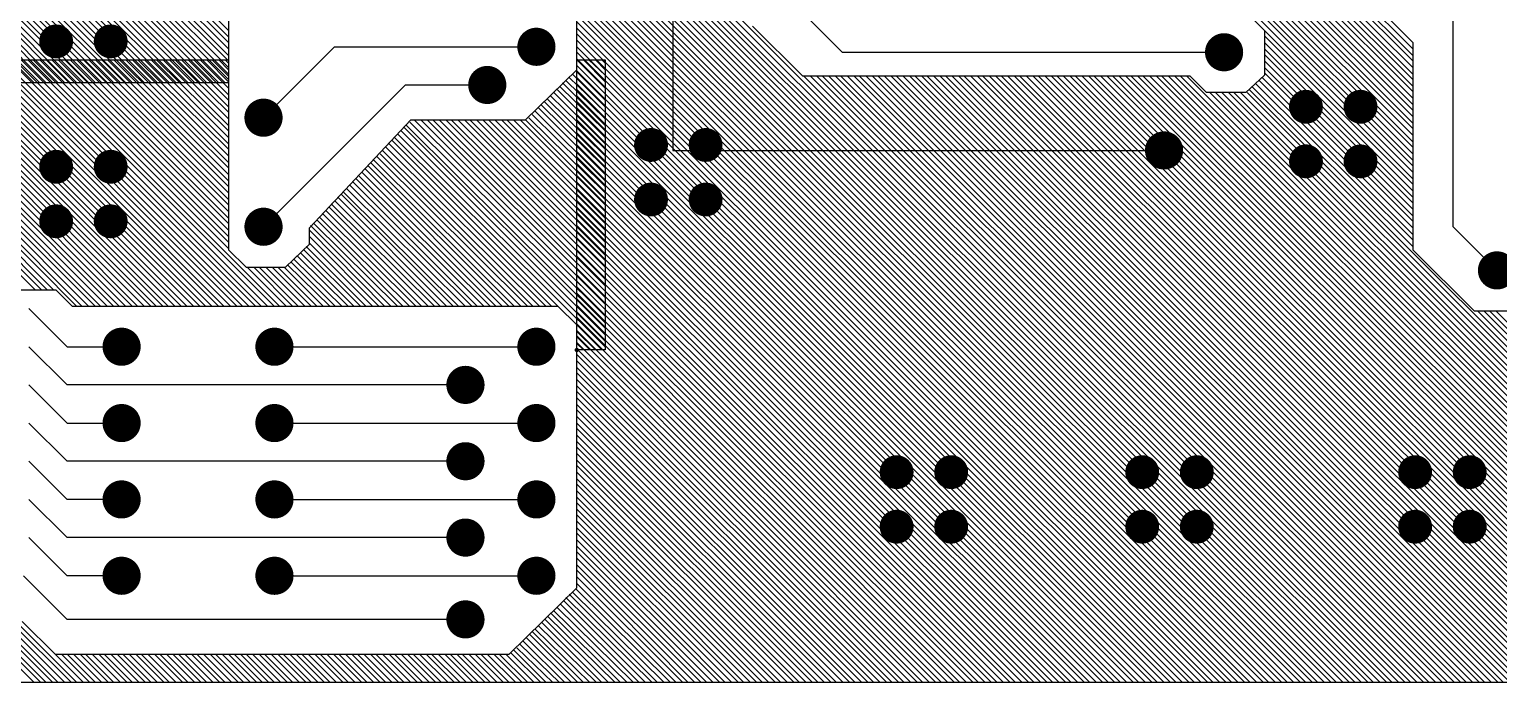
# Model space of a CAD drawing. Extents: x 295 to 953, y 10 to 290.
# Drawn here: x 622.5 to 678.9, y 91 to 116.1 of the extents above; entities that cross this region are included whole.
import ezdxf

# ---------------------------------------------------------------- set-up
doc = ezdxf.new("R2010")
doc.units = 0
doc.header["$LTSCALE"] = 5
doc.header["$MEASUREMENT"] = 0
doc.layers.get('0').update_dxf_attribs({"linetype": 'CONTINUOUS', "lineweight": 25})
doc.layers.add('ART02_PHO', color=2, linetype='CONTINUOUS')

msp = doc.modelspace()

# ---------------------------------------------------------------- linework, layer by layer
for points, const_width in [([(623.863, 115.594, -1), (623.213, 115.594, -1)], 0.65), ([(625.958, 115.594, -1), (625.309, 115.594, -1)], 0.65), ([(642.345, 115.385, -1), (641.612, 115.385, -1)], 0.733), ([(668.748, 115.175, -1), (668.015, 115.175, -1)], 0.733), ([(640.459, 113.918, -1), (639.726, 113.918, -1)], 0.733), ([(631.868, 112.661, -1), (631.134, 112.661, -1)], 0.733), ([(671.85, 113.08, -1), (671.2, 113.08, -1)], 0.65), ([(673.945, 113.08, -1), (673.296, 113.08, -1)], 0.65), ([(646.704, 111.613, -1), (646.054, 111.613, -1)], 0.65), ([(648.799, 111.613, -1), (648.15, 111.613, -1)], 0.65), ([(666.443, 111.403, -1), (665.71, 111.403, -1)], 0.733), ([(623.863, 110.775, -1), (623.213, 110.775, -1)], 0.65), ([(625.958, 110.775, -1), (625.309, 110.775, -1)], 0.65), ([(671.85, 110.984, -1), (671.2, 110.984, -1)], 0.65), ([(673.945, 110.984, -1), (673.296, 110.984, -1)], 0.65), ([(646.704, 109.517, -1), (646.054, 109.517, -1)], 0.65), ([(648.799, 109.517, -1), (648.15, 109.517, -1)], 0.65), ([(623.863, 108.679, -1), (623.213, 108.679, -1)], 0.65), ([(625.958, 108.679, -1), (625.309, 108.679, -1)], 0.65), ([(631.868, 108.47, -1), (631.134, 108.47, -1)], 0.733), ([(679.226, 106.793, -1), (678.493, 106.793, -1)], 0.733), ([(626.419, 103.859, -1), (625.686, 103.859, -1)], 0.733), ([(632.287, 103.859, -1), (631.553, 103.859, -1)], 0.733), ([(642.345, 103.859, -1), (641.612, 103.859, -1)], 0.733), ([(643.571, 103.734, -1), (643.487, 103.734, -1)], 0.0838), ([(639.621, 102.393, -1), (638.888, 102.393, -1)], 0.733), ([(626.419, 100.926, -1), (625.686, 100.926, -1)], 0.733), ([(632.287, 100.926, -1), (631.553, 100.926, -1)], 0.733), ([(642.345, 100.926, -1), (641.612, 100.926, -1)], 0.733), ([(639.621, 99.459, -1), (638.888, 99.459, -1)], 0.733), ([(656.134, 99.04, -1), (655.484, 99.04, -1)], 0.65), ([(658.229, 99.04, -1), (657.579, 99.04, -1)], 0.65), ([(665.563, 99.04, -1), (664.914, 99.04, -1)], 0.65), ([(667.659, 99.04, -1), (667.009, 99.04, -1)], 0.65), ([(676.041, 99.04, -1), (675.391, 99.04, -1)], 0.65), ([(678.136, 99.04, -1), (677.487, 99.04, -1)], 0.65), ([(626.419, 97.992, -1), (625.686, 97.992, -1)], 0.733), ([(632.287, 97.992, -1), (631.553, 97.992, -1)], 0.733), ([(642.345, 97.992, -1), (641.612, 97.992, -1)], 0.733), ([(656.134, 96.944, -1), (655.484, 96.944, -1)], 0.65), ([(658.229, 96.944, -1), (657.579, 96.944, -1)], 0.65), ([(665.563, 96.944, -1), (664.914, 96.944, -1)], 0.65), ([(667.659, 96.944, -1), (667.009, 96.944, -1)], 0.65), ([(676.041, 96.944, -1), (675.391, 96.944, -1)], 0.65), ([(678.136, 96.944, -1), (677.487, 96.944, -1)], 0.65), ([(639.621, 96.525, -1), (638.888, 96.525, -1)], 0.733), ([(626.419, 95.058, -1), (625.686, 95.058, -1)], 0.733), ([(632.287, 95.058, -1), (631.553, 95.058, -1)], 0.733), ([(642.345, 95.058, -1), (641.612, 95.058, -1)], 0.733), ([(639.621, 93.382, -1), (638.888, 93.382, -1)], 0.733)]:
    msp.add_lwpolyline(points, format="xyb", close=True, dxfattribs=dict(const_width=const_width))
at = {"layer": 'ART02_PHO', "color": 7}
for p, q in [((643.529, 94.597), (643.529, 143.884)), ((675.632, 115.552), (654.426, 136.759)), ((675.632, 115.301), (654.426, 136.507)), ((675.632, 115.049), (654.426, 136.256)), ((675.632, 114.84), (654.426, 136.046)), ((675.632, 114.588), (654.426, 135.795)), ((675.632, 114.337), (654.426, 135.543)), ((675.632, 114.127), (654.426, 135.334)), ((675.632, 113.876), (654.426, 135.082)), ((675.632, 113.666), (654.426, 134.873)), ((675.632, 113.415), (654.426, 134.621)), ((675.632, 113.164), (654.426, 134.37)), ((675.632, 112.954), (654.426, 134.16)), ((675.632, 112.703), (654.426, 133.909)), ((675.632, 112.451), (654.426, 133.658)), ((675.632, 112.241), (654.426, 133.448)), ((675.632, 111.99), (654.426, 133.196)), ((675.632, 111.739), (654.426, 132.945)), ((675.632, 111.529), (654.426, 132.735)), ((675.632, 111.278), (654.426, 132.484)), ((675.632, 111.026), (654.426, 132.233)), ((675.632, 110.817), (654.426, 132.023)), ((675.632, 110.565), (654.426, 131.772)), ((622.7, 114.002), (607.989, 128.712)), ((622.909, 114.002), (608.199, 128.712)), ((623.161, 114.002), (610.755, 126.407)), ((623.412, 114.002), (611.007, 126.407)), ((623.622, 114.002), (611.216, 126.407)), ((623.873, 114.002), (611.468, 126.407)), ((624.083, 114.002), (611.677, 126.407)), ((624.334, 114.002), (611.929, 126.407)), ((624.586, 114.002), (612.18, 126.407)), ((624.795, 114.002), (612.39, 126.407)), ((625.047, 114.002), (612.641, 126.407)), ((625.298, 114.002), (612.893, 126.407)), ((625.508, 114.002), (613.102, 126.407)), ((625.759, 114.002), (613.354, 126.407)), ((626.011, 114.002), (613.605, 126.407)), ((626.22, 114.002), (613.815, 126.407)), ((626.472, 114.002), (614.066, 126.407)), ((626.723, 114.002), (614.318, 126.407)), ((626.933, 114.002), (614.527, 126.407)), ((627.184, 114.002), (614.779, 126.407)), ((627.436, 114.002), (615.03, 126.407)), ((627.645, 114.002), (615.24, 126.407)), ((627.897, 114.002), (615.491, 126.407)), ((628.148, 114.002), (615.743, 126.407)), ((628.358, 114.002), (615.952, 126.407)), ((628.609, 114.002), (616.204, 126.407)), ((628.861, 114.002), (616.455, 126.407)), ((629.07, 114.002), (616.665, 126.407)), ((629.322, 114.002), (616.916, 126.407)), ((629.573, 114.002), (617.168, 126.407)), ((629.783, 114.002), (617.377, 126.407)), ((630.034, 114.002), (617.629, 126.407)), ((630.16, 114.127), (617.88, 126.407)), ((630.16, 114.337), (618.09, 126.407)), ((630.16, 114.588), (618.341, 126.407)), ((630.16, 114.84), (618.593, 126.407)), ((630.16, 115.049), (618.802, 126.407)), ((630.16, 115.301), (619.054, 126.407)), ((630.16, 115.552), (619.263, 126.407)), ((630.16, 115.762), (619.515, 126.407)), ((630.16, 116.013), (619.766, 126.407)), ((647.217, 123.138), (647.217, 111.403)), ((675.339, 90.951), (643.529, 122.761)), ((675.087, 90.951), (643.529, 122.509)), ((674.836, 90.951), (643.529, 122.258)), ((674.626, 90.951), (643.529, 122.048)), ((630.16, 121.671), (630.16, 114.002)), ((674.375, 90.951), (643.529, 121.797)), ((674.123, 90.951), (643.529, 121.587)), ((673.914, 90.951), (643.529, 121.336)), ((673.662, 90.951), (643.529, 121.085)), ((673.411, 90.951), (643.529, 120.875)), ((673.201, 90.951), (643.529, 120.623)), ((672.95, 90.951), (643.529, 120.372)), ((672.698, 90.951), (643.529, 120.162)), ((672.489, 90.951), (643.529, 119.911)), ((672.237, 90.951), (643.529, 119.66)), ((671.986, 90.951), (643.529, 119.45)), ((671.776, 90.951), (643.529, 119.199)), ((671.525, 90.951), (643.529, 118.947)), ((671.315, 90.951), (643.529, 118.738)), ((671.064, 90.951), (643.529, 118.486)), ((670.813, 90.951), (643.529, 118.235)), ((670.603, 90.951), (643.529, 118.025)), ((677.183, 108.47), (677.183, 118.109)), ((670.351, 90.951), (643.529, 117.774)), ((670.1, 90.951), (643.529, 117.522)), ((669.89, 90.951), (643.529, 117.313)), ((669.639, 90.951), (643.529, 117.061)), ((669.388, 90.951), (643.529, 116.81)), ((652.037, 116.852), (653.713, 115.175)), ((669.178, 90.951), (643.529, 116.6)), ((668.927, 90.951), (643.529, 116.349)), ((669.22, 116.726), (669.932, 116.013)), ((674.584, 116.6), (675.632, 115.552)), ((668.675, 90.951), (643.529, 116.097)), ((668.466, 90.951), (643.529, 115.888)), ((652.204, 114.253), (650.277, 116.181)), ((675.632, 110.314), (669.932, 116.013)), ((669.932, 116.013), (669.932, 114.295)), ((675.632, 110.104), (669.932, 115.804)), ((631.501, 112.661), (634.225, 115.385)), ((634.225, 115.385), (641.978, 115.385)), ((668.214, 90.951), (643.529, 115.636)), ((667.963, 90.951), (643.529, 115.385)), ((667.753, 90.951), (643.529, 115.175)), ((653.713, 115.175), (668.382, 115.175)), ((675.632, 109.853), (669.932, 115.552)), ((675.632, 109.601), (669.932, 115.301)), ((675.632, 109.392), (669.932, 115.091)), ((675.632, 115.552), (675.632, 107.589)), ((601.619, 114.882), (630.16, 114.882)), ((622.742, 106.039), (613.899, 114.882)), ((622.993, 106.039), (614.15, 114.882)), ((623.203, 106.039), (614.36, 114.882)), ((623.454, 106.039), (614.611, 114.882)), ((624.334, 105.41), (614.863, 114.882)), ((624.544, 105.41), (615.072, 114.882)), ((624.795, 105.41), (615.324, 114.882)), ((625.047, 105.41), (615.575, 114.882)), ((625.256, 105.41), (615.785, 114.882)), ((625.508, 105.41), (616.036, 114.882)), ((625.759, 105.41), (616.288, 114.882)), ((625.969, 105.41), (616.497, 114.882)), ((626.22, 105.41), (616.749, 114.882)), ((626.472, 105.41), (617, 114.882)), ((626.681, 105.41), (617.21, 114.882)), ((626.933, 105.41), (617.461, 114.882)), ((627.184, 105.41), (617.713, 114.882)), ((627.394, 105.41), (617.922, 114.882)), ((627.645, 105.41), (618.174, 114.882)), ((627.855, 105.41), (618.383, 114.882)), ((628.106, 105.41), (618.635, 114.882)), ((628.358, 105.41), (618.886, 114.882)), ((628.567, 105.41), (619.096, 114.882)), ((628.819, 105.41), (619.347, 114.882)), ((629.07, 105.41), (619.598, 114.882)), ((629.28, 105.41), (619.808, 114.882)), ((629.531, 105.41), (620.059, 114.882)), ((629.783, 105.41), (620.311, 114.882)), ((629.992, 105.41), (620.521, 114.882)), ((630.244, 105.41), (620.772, 114.882)), ((630.495, 105.41), (621.023, 114.882)), ((630.705, 105.41), (621.233, 114.882)), ((630.956, 105.41), (621.484, 114.882)), ((631.208, 105.41), (621.736, 114.882)), ((631.417, 105.41), (621.945, 114.882)), ((631.669, 105.41), (622.197, 114.882)), ((631.92, 105.41), (622.448, 114.882)), ((632.13, 105.41), (622.658, 114.882)), ((630.16, 107.631), (622.909, 114.882)), ((630.16, 107.883), (623.161, 114.882)), ((630.16, 108.092), (623.37, 114.882)), ((630.16, 108.344), (623.622, 114.882)), ((630.16, 108.595), (623.873, 114.882)), ((630.16, 108.805), (624.083, 114.882)), ((630.16, 109.056), (624.334, 114.882)), ((630.16, 109.308), (624.586, 114.882)), ((630.16, 109.517), (624.795, 114.882)), ((630.16, 109.769), (625.047, 114.882)), ((630.16, 110.02), (625.298, 114.882)), ((630.16, 110.23), (625.508, 114.882)), ((630.16, 110.481), (625.759, 114.882)), ((630.16, 110.733), (625.969, 114.882)), ((630.16, 110.942), (626.22, 114.882)), ((630.16, 111.194), (626.472, 114.882)), ((630.16, 111.445), (626.681, 114.882)), ((630.16, 111.655), (626.933, 114.882)), ((630.16, 111.906), (627.184, 114.882)), ((630.16, 112.158), (627.394, 114.882)), ((630.16, 112.367), (627.645, 114.882)), ((630.16, 112.619), (627.897, 114.882)), ((630.16, 112.87), (628.106, 114.882)), ((630.16, 113.08), (628.358, 114.882)), ((630.16, 113.331), (628.609, 114.882)), ((630.16, 113.541), (628.819, 114.882)), ((630.16, 113.792), (629.07, 114.882)), ((630.16, 114.044), (629.322, 114.882)), ((630.16, 114.253), (629.531, 114.882)), ((630.16, 114.505), (629.783, 114.882)), ((630.16, 114.756), (630.034, 114.882)), ((630.16, 114.882), (630.16, 107.589)), ((667.502, 90.951), (643.529, 114.924)), ((644.619, 113.792), (643.529, 114.882)), ((643.529, 114.505), (643.529, 114.882)), ((643.529, 114.882), (644.619, 114.882)), ((667.25, 90.951), (643.529, 114.672)), ((644.619, 113.583), (643.529, 114.672)), ((644.619, 114.044), (643.781, 114.882)), ((644.619, 114.295), (643.99, 114.882)), ((644.619, 114.505), (644.242, 114.882)), ((644.619, 114.756), (644.493, 114.882)), ((644.619, 114.882), (644.619, 103.734)), ((675.632, 109.14), (669.932, 114.84)), ((675.632, 108.889), (669.932, 114.588)), ((630.16, 114.002), (601.619, 114.002)), ((641.559, 112.577), (643.529, 114.505)), ((644.619, 112.367), (642.984, 114.002)), ((644.619, 112.619), (643.11, 114.086)), ((644.619, 112.87), (643.236, 114.211)), ((644.619, 113.08), (643.361, 114.337)), ((644.619, 113.331), (643.487, 114.463)), ((667.041, 90.951), (643.529, 114.463)), ((666.789, 90.951), (643.529, 114.211)), ((666.538, 90.951), (643.529, 113.96)), ((667.083, 114.253), (652.204, 114.253)), ((675.548, 90.951), (652.246, 114.253)), ((675.8, 90.951), (652.498, 114.253)), ((676.051, 90.951), (652.749, 114.253)), ((676.261, 90.951), (652.959, 114.253)), ((676.512, 90.951), (653.21, 114.253)), ((676.764, 90.951), (653.462, 114.253)), ((676.973, 90.951), (653.671, 114.253)), ((677.225, 90.951), (653.923, 114.253)), ((677.476, 90.951), (654.174, 114.253)), ((677.686, 90.951), (654.384, 114.253)), ((677.937, 90.951), (654.635, 114.253)), ((678.189, 90.951), (654.887, 114.253)), ((678.398, 90.951), (655.096, 114.253)), ((678.65, 90.951), (655.348, 114.253)), ((678.901, 90.951), (655.599, 114.253)), ((679.111, 90.951), (655.809, 114.253)), ((679.362, 90.951), (656.06, 114.253)), ((679.614, 90.951), (656.312, 114.253)), ((679.823, 90.951), (656.521, 114.253)), ((680.075, 90.951), (656.773, 114.253)), ((680.284, 90.951), (656.982, 114.253)), ((680.536, 90.951), (657.234, 114.253)), ((680.787, 90.951), (657.485, 114.253)), ((680.997, 90.951), (657.695, 114.253)), ((681.248, 90.951), (657.946, 114.253)), ((681.5, 90.951), (658.198, 114.253)), ((681.709, 90.951), (658.407, 114.253)), ((681.961, 90.951), (658.659, 114.253)), ((682.212, 90.951), (658.91, 114.253)), ((682.422, 90.951), (659.12, 114.253)), ((682.673, 90.951), (659.371, 114.253)), ((682.924, 90.951), (659.623, 114.253)), ((683.134, 90.951), (659.832, 114.253)), ((683.386, 90.951), (660.084, 114.253)), ((683.637, 90.951), (660.335, 114.253)), ((683.847, 90.951), (660.545, 114.253)), ((684.098, 90.951), (660.796, 114.253)), ((684.349, 90.951), (661.047, 114.253)), ((684.559, 90.951), (661.257, 114.253)), ((684.81, 90.951), (661.508, 114.253)), ((685.062, 90.951), (661.76, 114.253)), ((685.271, 90.951), (661.969, 114.253)), ((685.523, 90.951), (662.221, 114.253)), ((685.774, 90.951), (662.472, 114.253)), ((685.984, 90.951), (662.682, 114.253)), ((686.235, 90.951), (662.933, 114.253)), ((686.487, 90.951), (663.185, 114.253)), ((686.696, 90.951), (663.394, 114.253)), ((686.948, 90.951), (663.646, 114.253)), ((687.199, 90.951), (663.897, 114.253)), ((687.409, 90.951), (664.107, 114.253)), ((687.66, 90.951), (664.358, 114.253)), ((687.912, 90.951), (664.61, 114.253)), ((688.121, 90.951), (664.819, 114.253)), ((688.373, 90.951), (665.071, 114.253)), ((688.582, 90.951), (665.28, 114.253)), ((688.834, 90.951), (665.532, 114.253)), ((689.085, 90.951), (665.783, 114.253)), ((689.295, 90.951), (665.993, 114.253)), ((689.546, 90.951), (666.244, 114.253)), ((689.798, 90.951), (666.496, 114.253)), ((690.007, 90.951), (666.705, 114.253)), ((690.259, 90.951), (666.957, 114.253)), ((667.711, 113.625), (667.083, 114.253)), ((669.932, 114.295), (669.22, 113.625)), ((675.632, 107.967), (669.597, 113.96)), ((675.632, 108.176), (669.723, 114.086)), ((675.632, 108.428), (669.849, 114.211)), ((675.632, 108.679), (669.932, 114.379)), ((631.501, 108.47), (636.949, 113.918)), ((636.949, 113.918), (640.092, 113.918)), ((644.619, 111.445), (642.523, 113.499)), ((644.619, 111.655), (642.649, 113.625)), ((644.619, 111.906), (642.775, 113.75)), ((644.619, 112.158), (642.859, 113.876)), ((666.328, 90.951), (643.529, 113.75)), ((666.077, 90.951), (643.529, 113.499)), ((669.22, 113.625), (667.711, 113.625)), ((690.51, 90.951), (667.837, 113.625)), ((690.72, 90.951), (668.046, 113.625)), ((690.971, 90.951), (668.298, 113.625)), ((691.223, 90.951), (668.549, 113.625)), ((691.432, 90.951), (668.759, 113.625)), ((691.684, 90.951), (669.01, 113.625)), ((691.935, 90.951), (669.262, 113.625)), ((692.145, 90.951), (669.346, 113.75)), ((675.632, 107.715), (669.471, 113.834)), ((644.619, 110.23), (641.937, 112.912)), ((644.619, 110.481), (642.062, 113.038)), ((644.619, 110.733), (642.146, 113.164)), ((644.619, 110.942), (642.272, 113.289)), ((644.619, 111.194), (642.398, 113.373)), ((665.825, 90.951), (643.529, 113.289)), ((665.616, 90.951), (643.529, 113.038)), ((633.261, 108.428), (637.159, 112.577)), ((644.619, 104.572), (636.907, 112.283)), ((644.619, 104.782), (636.991, 112.367)), ((644.619, 105.033), (637.117, 112.493)), ((637.159, 112.577), (641.559, 112.577)), ((644.619, 105.284), (637.285, 112.577)), ((644.619, 105.494), (637.536, 112.577)), ((644.619, 105.745), (637.787, 112.577)), ((644.619, 105.997), (637.997, 112.577)), ((644.619, 106.206), (638.248, 112.577)), ((644.619, 106.458), (638.5, 112.577)), ((644.619, 106.709), (638.709, 112.577)), ((644.619, 106.919), (638.961, 112.577)), ((644.619, 107.17), (639.212, 112.577)), ((644.619, 107.38), (639.422, 112.577)), ((644.619, 107.631), (639.673, 112.577)), ((644.619, 107.883), (639.925, 112.577)), ((644.619, 108.092), (640.134, 112.577)), ((644.619, 108.344), (640.386, 112.577)), ((644.619, 108.595), (640.637, 112.577)), ((644.619, 108.805), (640.847, 112.577)), ((644.619, 109.056), (641.098, 112.577)), ((644.619, 109.308), (641.35, 112.577)), ((644.619, 109.517), (641.559, 112.577)), ((644.619, 109.769), (641.685, 112.661)), ((644.619, 110.02), (641.811, 112.786)), ((665.364, 90.951), (643.529, 112.786)), ((665.113, 90.951), (643.529, 112.577)), ((664.903, 90.951), (643.529, 112.325)), ((642.817, 105.41), (636.446, 111.78)), ((644.619, 103.859), (636.53, 111.906)), ((644.619, 104.069), (636.656, 112.032)), ((644.619, 104.321), (636.782, 112.158)), ((664.652, 90.951), (643.529, 112.074)), ((664.4, 90.951), (643.529, 111.864)), ((641.643, 105.41), (635.86, 111.152)), ((641.853, 105.41), (635.985, 111.278)), ((642.104, 105.41), (636.069, 111.403)), ((642.356, 105.41), (636.195, 111.529)), ((642.565, 105.41), (636.321, 111.655)), ((664.191, 90.951), (643.529, 111.613)), ((663.939, 90.951), (643.529, 111.361)), ((663.73, 90.951), (643.529, 111.152)), ((647.217, 111.403), (666.077, 111.403)), ((640.679, 105.41), (635.399, 110.691)), ((640.931, 105.41), (635.524, 110.817)), ((641.14, 105.41), (635.608, 110.942)), ((641.392, 105.41), (635.734, 111.026)), ((663.478, 90.951), (643.529, 110.9)), ((663.227, 90.951), (643.529, 110.649)), ((639.506, 105.41), (634.812, 110.062)), ((639.715, 105.41), (634.938, 110.188)), ((639.967, 105.41), (635.063, 110.314)), ((640.218, 105.41), (635.147, 110.439)), ((640.428, 105.41), (635.273, 110.565)), ((663.017, 90.951), (643.529, 110.439)), ((662.766, 90.951), (643.529, 110.188)), ((638.29, 105.41), (634.225, 109.475)), ((638.542, 105.41), (634.351, 109.601)), ((638.793, 105.41), (634.477, 109.727)), ((639.003, 105.41), (634.56, 109.811)), ((639.254, 105.41), (634.686, 109.936)), ((662.514, 90.951), (643.529, 109.936)), ((662.305, 90.951), (643.529, 109.727)), ((662.053, 90.951), (643.529, 109.475)), ((637.368, 105.41), (633.764, 108.973)), ((637.578, 105.41), (633.89, 109.098)), ((637.829, 105.41), (634.016, 109.224)), ((638.081, 105.41), (634.099, 109.35)), ((661.802, 90.951), (643.529, 109.224)), ((661.592, 90.951), (643.529, 109.014)), ((633.261, 107.799), (633.261, 108.428)), ((636.153, 105.41), (633.261, 108.344)), ((636.404, 105.41), (633.303, 108.512)), ((636.656, 105.41), (633.429, 108.595)), ((636.865, 105.41), (633.555, 108.721)), ((637.117, 105.41), (633.638, 108.847)), ((661.341, 90.951), (643.529, 108.763)), ((661.089, 90.951), (643.529, 108.512)), ((678.859, 106.793), (677.183, 108.47)), ((632.339, 106.919), (633.261, 107.799)), ((635.943, 105.41), (633.261, 108.092)), ((635.692, 105.41), (633.261, 107.841)), ((660.88, 90.951), (643.529, 108.302)), ((660.628, 90.951), (643.529, 108.05)), ((660.377, 90.951), (643.529, 107.799)), ((630.16, 107.589), (630.83, 106.919)), ((634.518, 105.41), (632.674, 107.212)), ((634.77, 105.41), (632.8, 107.338)), ((634.979, 105.41), (632.926, 107.464)), ((635.231, 105.41), (633.052, 107.589)), ((635.44, 105.41), (633.135, 107.715)), ((660.167, 90.951), (643.529, 107.589)), ((659.916, 90.951), (643.529, 107.338)), ((675.632, 107.589), (677.979, 105.243)), ((630.83, 106.919), (632.339, 106.919)), ((632.381, 105.41), (630.872, 106.919)), ((632.632, 105.41), (631.124, 106.919)), ((632.842, 105.41), (631.333, 106.919)), ((633.094, 105.41), (631.585, 106.919)), ((633.345, 105.41), (631.836, 106.919)), ((633.555, 105.41), (632.046, 106.919)), ((633.806, 105.41), (632.297, 106.919)), ((634.057, 105.41), (632.423, 107.003)), ((634.267, 105.41), (632.549, 107.128)), ((659.664, 90.951), (643.529, 107.087)), ((659.455, 90.951), (643.529, 106.877)), ((659.203, 90.951), (643.529, 106.626)), ((678.859, 106.793), (683.469, 106.793)), ((658.952, 90.951), (643.529, 106.374)), ((658.742, 90.951), (643.529, 106.165)), ((623.538, 106.039), (604.637, 106.039)), ((624.167, 105.41), (623.538, 106.039)), ((658.491, 90.951), (643.529, 105.913)), ((658.24, 90.951), (643.529, 105.704)), ((622.49, 105.326), (623.957, 103.859)), ((642.817, 105.41), (624.167, 105.41)), ((643.529, 104.698), (642.817, 105.41)), ((658.03, 90.951), (643.529, 105.452)), ((657.778, 90.951), (643.529, 105.201)), ((657.527, 90.951), (643.529, 104.991)), ((677.979, 105.243), (684.098, 105.243)), ((692.396, 90.951), (678.105, 105.243)), ((692.648, 90.951), (678.356, 105.243)), ((692.857, 90.951), (678.566, 105.243)), ((693.109, 90.951), (678.817, 105.243)), ((657.317, 90.951), (643.529, 104.74)), ((644.493, 103.734), (643.529, 104.698)), ((643.529, 103.734), (643.529, 104.698)), ((657.066, 90.951), (643.529, 104.488)), ((644.242, 103.734), (643.529, 104.446)), ((623.957, 102.393), (622.49, 103.859)), ((623.957, 103.859), (626.053, 103.859)), ((631.92, 103.859), (641.978, 103.859)), ((656.815, 90.951), (643.529, 104.279)), ((644.032, 103.734), (643.529, 104.237)), ((656.605, 90.951), (643.529, 104.027)), ((643.781, 103.734), (643.529, 103.985)), ((656.354, 90.951), (643.529, 103.776)), ((644.619, 103.734), (643.529, 103.734)), ((656.102, 90.951), (643.529, 103.566)), ((655.893, 90.951), (643.529, 103.315)), ((655.641, 90.951), (643.529, 103.063)), ((655.432, 90.951), (643.529, 102.854)), ((622.49, 102.393), (623.957, 100.926)), ((639.254, 102.393), (623.957, 102.393)), ((655.18, 90.951), (643.529, 102.602)), ((654.929, 90.951), (643.529, 102.351)), ((654.719, 90.951), (643.529, 102.141)), ((654.468, 90.951), (643.529, 101.89)), ((654.216, 90.951), (643.529, 101.638)), ((654.007, 90.951), (643.529, 101.429)), ((653.755, 90.951), (643.529, 101.177)), ((623.957, 99.459), (622.49, 100.926)), ((623.957, 100.926), (626.053, 100.926)), ((631.92, 100.926), (641.978, 100.926)), ((653.504, 90.951), (643.529, 100.926)), ((653.294, 90.951), (643.529, 100.716)), ((653.043, 90.951), (643.529, 100.465)), ((652.791, 90.951), (643.529, 100.213)), ((652.582, 90.951), (643.529, 100.004)), ((623.957, 97.992), (622.49, 99.459)), ((639.254, 99.459), (623.957, 99.459)), ((652.33, 90.951), (643.529, 99.752)), ((652.079, 90.951), (643.529, 99.501)), ((651.869, 90.951), (643.529, 99.291)), ((651.618, 90.951), (643.529, 99.04)), ((651.366, 90.951), (643.529, 98.788)), ((651.157, 90.951), (643.529, 98.579)), ((650.905, 90.951), (643.529, 98.327)), ((623.957, 96.525), (622.49, 97.992)), ((626.053, 97.992), (623.957, 97.992)), ((631.92, 97.992), (641.978, 97.992)), ((650.654, 90.951), (643.529, 98.076)), ((650.444, 90.951), (643.529, 97.866)), ((650.193, 90.951), (643.529, 97.615)), ((649.941, 90.951), (643.529, 97.405)), ((649.732, 90.951), (643.529, 97.154)), ((623.957, 95.058), (622.49, 96.525)), ((639.254, 96.525), (623.957, 96.525)), ((649.48, 90.951), (643.529, 96.902)), ((649.229, 90.951), (643.529, 96.693)), ((649.019, 90.951), (643.529, 96.441)), ((648.768, 90.951), (643.529, 96.19)), ((648.516, 90.951), (643.529, 95.98)), ((648.307, 90.951), (643.529, 95.729)), ((648.055, 90.951), (643.529, 95.477)), ((623.957, 93.382), (622.281, 95.058)), ((626.053, 95.058), (623.957, 95.058)), ((631.92, 95.058), (641.978, 95.058)), ((647.804, 90.951), (643.529, 95.268)), ((647.594, 90.951), (643.529, 95.016)), ((640.931, 92.041), (643.529, 94.597)), ((646.421, 90.951), (643.11, 94.22)), ((646.63, 90.951), (643.236, 94.346)), ((646.882, 90.951), (643.361, 94.43)), ((647.133, 90.951), (643.487, 94.555)), ((647.343, 90.951), (643.529, 94.765)), ((645.457, 90.951), (642.649, 93.717)), ((645.708, 90.951), (642.775, 93.843)), ((645.918, 90.951), (642.9, 93.969)), ((646.169, 90.951), (643.026, 94.094)), ((622.7, 90.951), (620.353, 93.298)), ((622.951, 90.951), (620.604, 93.298)), ((623.161, 90.951), (620.814, 93.298)), ((623.412, 90.951), (621.065, 93.298)), ((623.622, 90.951), (621.275, 93.298)), ((623.873, 90.951), (621.526, 93.298)), ((624.125, 90.951), (621.778, 93.298)), ((624.334, 90.951), (621.987, 93.298)), ((622.239, 93.298), (623.496, 92.041)), ((639.254, 93.382), (623.957, 93.382)), ((644.283, 90.951), (642.062, 93.131)), ((644.493, 90.951), (642.188, 93.256)), ((644.744, 90.951), (642.314, 93.382)), ((644.996, 90.951), (642.398, 93.508)), ((645.205, 90.951), (642.523, 93.633)), ((643.068, 90.951), (641.476, 92.544)), ((643.32, 90.951), (641.601, 92.67)), ((643.571, 90.951), (641.727, 92.795)), ((643.781, 90.951), (641.811, 92.921)), ((644.032, 90.951), (641.937, 93.005)), ((624.586, 90.951), (623.496, 92.041)), ((623.496, 92.041), (640.931, 92.041)), ((624.837, 90.951), (623.748, 92.041)), ((625.047, 90.951), (623.957, 92.041)), ((625.298, 90.951), (624.209, 92.041)), ((625.55, 90.951), (624.46, 92.041)), ((625.759, 90.951), (624.67, 92.041)), ((626.011, 90.951), (624.921, 92.041)), ((626.262, 90.951), (625.173, 92.041)), ((626.472, 90.951), (625.382, 92.041)), ((626.723, 90.951), (625.634, 92.041)), ((626.975, 90.951), (625.885, 92.041)), ((627.184, 90.951), (626.095, 92.041)), ((627.436, 90.951), (626.346, 92.041)), ((627.687, 90.951), (626.597, 92.041)), ((627.897, 90.951), (626.807, 92.041)), ((628.148, 90.951), (627.058, 92.041)), ((628.4, 90.951), (627.31, 92.041)), ((628.609, 90.951), (627.519, 92.041)), ((628.861, 90.951), (627.771, 92.041)), ((629.112, 90.951), (628.022, 92.041)), ((629.322, 90.951), (628.232, 92.041)), ((629.573, 90.951), (628.483, 92.041)), ((629.825, 90.951), (628.735, 92.041)), ((630.034, 90.951), (628.944, 92.041)), ((630.286, 90.951), (629.196, 92.041)), ((630.537, 90.951), (629.447, 92.041)), ((630.747, 90.951), (629.657, 92.041)), ((630.998, 90.951), (629.908, 92.041)), ((631.249, 90.951), (630.16, 92.041)), ((631.459, 90.951), (630.369, 92.041)), ((631.71, 90.951), (630.621, 92.041)), ((631.92, 90.951), (630.83, 92.041)), ((632.171, 90.951), (631.082, 92.041)), ((632.423, 90.951), (631.333, 92.041)), ((632.632, 90.951), (631.543, 92.041)), ((632.884, 90.951), (631.794, 92.041)), ((633.135, 90.951), (632.046, 92.041)), ((633.345, 90.951), (632.255, 92.041)), ((633.596, 90.951), (632.507, 92.041)), ((633.848, 90.951), (632.758, 92.041)), ((634.057, 90.951), (632.968, 92.041)), ((634.309, 90.951), (633.219, 92.041)), ((634.56, 90.951), (633.471, 92.041)), ((634.77, 90.951), (633.68, 92.041)), ((635.021, 90.951), (633.932, 92.041)), ((635.273, 90.951), (634.183, 92.041)), ((635.482, 90.951), (634.393, 92.041)), ((635.734, 90.951), (634.644, 92.041)), ((635.985, 90.951), (634.896, 92.041)), ((636.195, 90.951), (635.105, 92.041)), ((636.446, 90.951), (635.357, 92.041)), ((636.698, 90.951), (635.608, 92.041)), ((636.907, 90.951), (635.818, 92.041)), ((637.159, 90.951), (636.069, 92.041)), ((637.41, 90.951), (636.321, 92.041)), ((637.62, 90.951), (636.53, 92.041)), ((637.871, 90.951), (636.782, 92.041)), ((638.123, 90.951), (637.033, 92.041)), ((638.332, 90.951), (637.243, 92.041)), ((638.584, 90.951), (637.494, 92.041)), ((638.835, 90.951), (637.746, 92.041)), ((639.045, 90.951), (637.955, 92.041)), ((639.296, 90.951), (638.207, 92.041)), ((639.548, 90.951), (638.458, 92.041)), ((639.757, 90.951), (638.668, 92.041)), ((640.009, 90.951), (638.919, 92.041)), ((640.218, 90.951), (639.129, 92.041)), ((640.47, 90.951), (639.38, 92.041)), ((640.721, 90.951), (639.631, 92.041)), ((640.931, 90.951), (639.841, 92.041)), ((641.182, 90.951), (640.092, 92.041)), ((641.434, 90.951), (640.344, 92.041)), ((641.643, 90.951), (640.553, 92.041)), ((641.895, 90.951), (640.805, 92.041)), ((642.146, 90.951), (641.014, 92.083)), ((642.356, 90.951), (641.098, 92.209)), ((642.607, 90.951), (641.224, 92.292)), ((642.859, 90.951), (641.35, 92.418)), ((731.582, 90.951), (551.662, 90.951))]:
    msp.add_line(p, q, dxfattribs=at)

doc.saveas('drawing.dxf')
